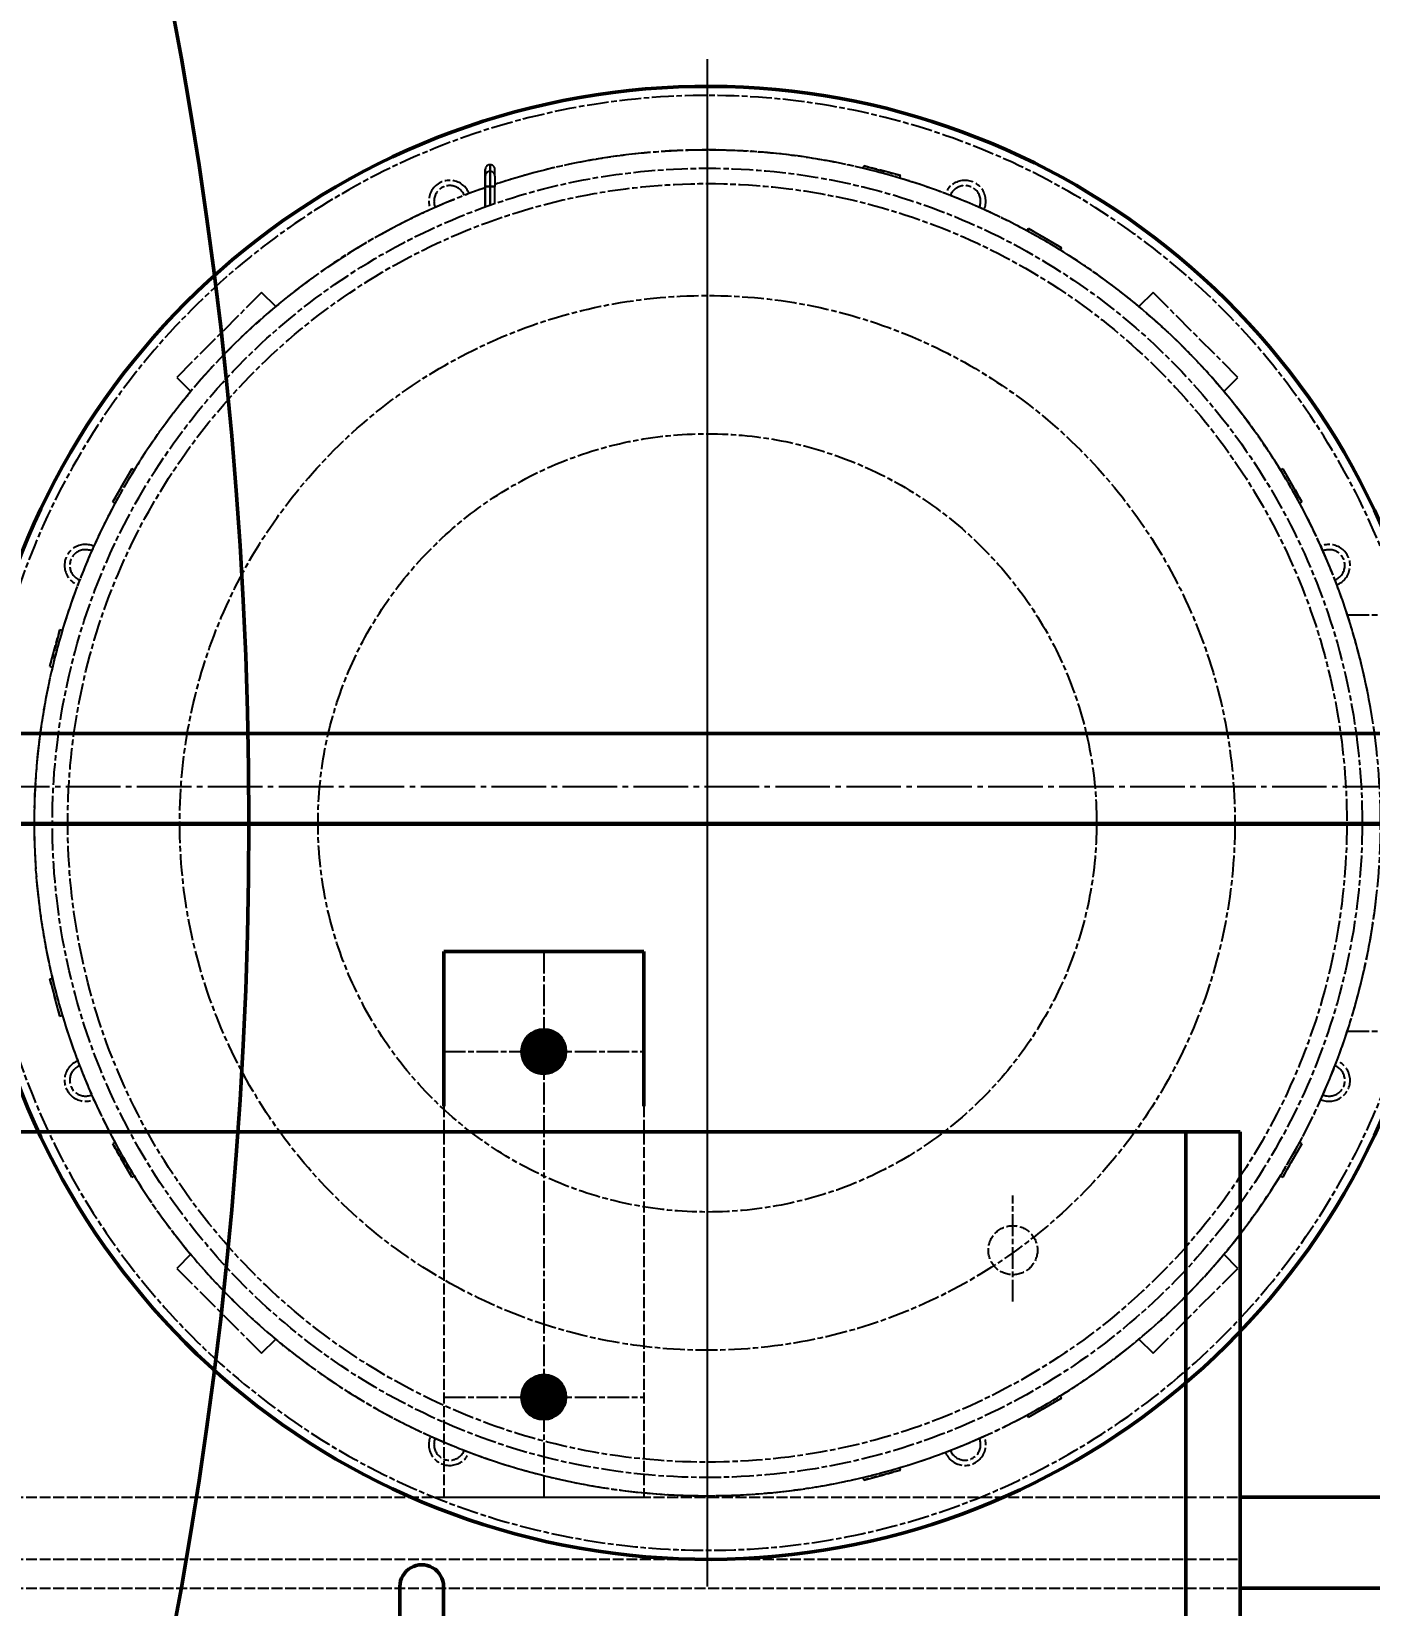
# Model space of a CAD drawing. Header units: millimetres. Extents: x 39335 to 110675, y -13954 to 36506.
# Drawn here: x 54859 to 55594, y 8893 to 9759 of the extents above; entities that cross this region are included whole.
import ezdxf

# ---------------------------------------------------------------- set-up
doc = ezdxf.new("R2010")
doc.units = ezdxf.units.MM
for name, pattern in [('AM_ISO02W050', [7.5, 6, -1.5]), ('AM_ISO08W050', [18, 12, -1.5, 3, -1.5]), ('CHAIN', [0.3543, 0.2362, -0.0295, 0.0591, -0.0295]), ('EB_DASHDOT', [39, 30, -3, 3, -3])]:
    doc.linetypes.add(name, pattern=pattern)
for name, color, linetype, lineweight in [('AM_0', 7, 'Continuous', 50), ('AM_1', 14, 'Continuous', 50), ('AM_2', 5, 'Continuous', 50), ('AM_3', 6, 'AM_ISO02W050', 25), ('AM_5', 3, 'Continuous', 25), ('AM_7', 4, 'AM_ISO08W050', 25), ('CAXA1', 1, 'EB_DASHDOT', 25), ('CAXA4', 3, 'Continuous', 25), ('RED', 1, 'Continuous', 9)]:
    doc.layers.add(name, color=color, linetype=linetype, lineweight=lineweight)
doc.styles.add('\\M+5B1EA\\M+5D7BC', font='', dxfattribs={"width": 0.667})
doc.styles.get("Standard").update_dxf_attribs({"font": 'ISOCP.SHX'})
doc.styles.get('\\M+5B1EA\\M+5D7BC').set_extended_font_data('FangSong_GB2312')
doc.dimstyles.new('\\M+5B1EA\\M+5D7BC', dxfattribs={"dimscale": 35, "dimtxt": 3.5, "dimasz": 4, "dimexe": 2, "dimexo": 0, "dimtad": 1, "dimdec": 1, "dimdsep": 46, "dimtxsty": '\\M+5B1EA\\M+5D7BC', "dimcen": 0, "dimdle": 6, "dimazin": 2, "dimtfac": 1, "dimtdec": 1, "dimtmove": 0, "dimatfit": 3, "dimfxl": 0, "dimtolj": 1, "dimtzin": 0, "dimarcsym": 0})
doc.dimstyles.new('AM_ISO$0', dxfattribs={"dimtxt": 3.5, "dimasz": 2.5, "dimexe": 1, "dimexo": 1, "dimgap": 1.5, "dimtad": 1, "dimdsep": 46, "dimtxsty": 'Standard', "dimcen": 0, "dimclrd": 256, "dimclre": 256, "dimclrt": 2, "dimadec": 0, "dimazin": 2, "dimtp": 0.1, "dimtm": 0.1, "dimtfac": 0.71, "dimtmove": 0, "dimatfit": 0, "dimfxl": 0, "dimlwd": -1, "dimlwe": -1, "dimarcsym": 0})

# ---------------------------------------------------------------- blocks, each defined once
blk = doc.blocks.new('355SMB-Draufsicht')
at = {"layer": 'AM_2'}
for p, q in [((-12, 480), (-12, 405)), ((12, 480), (12, 405))]:
    blk.add_line(p, q, dxfattribs=at)
blk.add_arc((0, 480), 12, 0, 180.00001, dxfattribs=at)
blk = doc.blocks.new('platte')
at = {"layer": 'AM_1'}
for p, q in [((0, 730), (900, 730)), ((870, 0), (870, 730)), ((900, 0), (900, 730))]:
    blk.add_line(p, q, dxfattribs=at)
at = {"layer": 'AM_3'}
blk.add_line((0, 495), (900, 495), dxfattribs=at)
blk.add_circle((775, 665), 13.5, dxfattribs=at)
at = {"layer": 'AM_7'}
blk.add_line((775, 636.74), (775, 695.16), dxfattribs=at)
blk = doc.blocks.new('*X210')
at = {"layer": 'AM_0'}
for p, q in [((-15640.139, -1817.749), (-15623.183, -1834.706)), ((-15640.066, -1817.68), (-15623.112, -1834.634)), ((-15639.993, -1817.612), (-15623.046, -1834.559)), ((-15639.917, -1817.546), (-15622.979, -1834.484)), ((-15639.841, -1817.481), (-15622.914, -1834.408)), ((-15639.765, -1817.416), (-15622.849, -1834.332)), ((-15639.689, -1817.35), (-15622.783, -1834.256)), ((-15639.613, -1817.285), (-15622.718, -1834.18)), ((-15639.537, -1817.22), (-15622.652, -1834.104)), ((-15639.459, -1817.156), (-15622.59, -1834.025)), ((-15639.379, -1817.095), (-15622.528, -1833.945)), ((-15639.299, -1817.034), (-15622.467, -1833.865)), ((-15639.219, -1816.972), (-15622.406, -1833.785)), ((-15639.138, -1816.911), (-15622.345, -1833.705)), ((-15639.058, -1816.85), (-15622.283, -1833.625)), ((-15638.978, -1816.789), (-15622.222, -1833.545)), ((-15638.896, -1816.73), (-15622.164, -1833.461)), ((-15638.811, -1816.673), (-15622.106, -1833.377)), ((-15638.727, -1816.616), (-15622.05, -1833.293)), ((-15638.642, -1816.559), (-15621.992, -1833.209)), ((-15638.558, -1816.502), (-15621.936, -1833.124)), ((-15638.473, -1816.445), (-15621.878, -1833.04)), ((-15638.389, -1816.388), (-15621.82, -1832.956)), ((-15638.301, -1816.334), (-15621.768, -1832.867)), ((-15638.212, -1816.281), (-15621.715, -1832.779)), ((-15638.124, -1816.229), (-15621.662, -1832.69)), ((-15638.035, -1816.176), (-15621.609, -1832.602)), ((-15637.946, -1816.123), (-15621.557, -1832.513)), ((-15637.857, -1816.07), (-15621.504, -1832.425)), ((-15637.769, -1816.018), (-15621.452, -1832.335)), ((-15637.676, -1815.97), (-15621.403, -1832.242)), ((-15637.582, -1815.921), (-15621.354, -1832.149)), ((-15637.489, -1815.873), (-15621.307, -1832.056)), ((-15637.396, -1815.825), (-15621.258, -1831.963)), ((-15637.303, -1815.776), (-15621.209, -1831.87)), ((-15637.21, -1815.728), (-15621.161, -1831.777)), ((-15637.115, -1815.682), (-15621.115, -1831.681)), ((-15637.018, -1815.638), (-15621.071, -1831.583)), ((-15636.919, -1815.594), (-15621.027, -1831.486)), ((-15636.821, -1815.551), (-15620.984, -1831.388)), ((-15636.724, -1815.507), (-15620.94, -1831.291)), ((-15636.626, -1815.463), (-15620.896, -1831.193)), ((-15636.528, -1815.419), (-15620.854, -1831.095)), ((-15636.427, -1815.38), (-15620.814, -1830.993)), ((-15636.324, -1815.341), (-15620.775, -1830.89)), ((-15636.222, -1815.302), (-15620.735, -1830.788)), ((-15636.119, -1815.264), (-15620.696, -1830.686)), ((-15636.017, -1815.224), (-15620.657, -1830.583)), ((-15635.914, -1815.186), (-15620.618, -1830.481)), ((-15635.809, -1815.15), (-15620.584, -1830.374)), ((-15635.7, -1815.116), (-15620.55, -1830.267)), ((-15635.593, -1815.082), (-15620.516, -1830.16)), ((-15635.485, -1815.048), (-15620.481, -1830.052)), ((-15635.378, -1815.014), (-15620.447, -1829.945)), ((-15635.271, -1814.98), (-15620.413, -1829.838)), ((-15635.16, -1814.949), (-15620.383, -1829.727)), ((-15635.048, -1814.921), (-15620.354, -1829.614)), ((-15634.935, -1814.892), (-15620.325, -1829.501)), ((-15634.821, -1814.864), (-15620.297, -1829.388)), ((-15634.709, -1814.835), (-15620.269, -1829.276)), ((-15634.596, -1814.807), (-15620.239, -1829.163)), ((-15634.479, -1814.781), (-15620.215, -1829.046)), ((-15634.361, -1814.758), (-15620.192, -1828.928)), ((-15634.242, -1814.736), (-15620.169, -1828.809)), ((-15634.124, -1814.713), (-15620.146, -1828.691)), ((-15634.006, -1814.69), (-15620.123, -1828.572)), ((-15633.887, -1814.667), (-15620.101, -1828.454)), ((-15633.763, -1814.65), (-15620.083, -1828.329)), ((-15633.639, -1814.633), (-15620.066, -1828.205)), ((-15633.514, -1814.616), (-15620.05, -1828.08)), ((-15633.389, -1814.6), (-15620.033, -1827.955)), ((-15633.264, -1814.583), (-15620.016, -1827.831)), ((-15633.137, -1814.569), (-15620.003, -1827.703)), ((-15633.005, -1814.559), (-15619.992, -1827.572)), ((-15632.874, -1814.549), (-15619.982, -1827.44)), ((-15632.742, -1814.539), (-15619.973, -1827.309)), ((-15632.61, -1814.529), (-15619.962, -1827.177)), ((-15632.479, -1814.52), (-15619.954, -1827.044)), ((-15632.339, -1814.518), (-15619.95, -1826.906)), ((-15632.2, -1814.516), (-15619.947, -1826.768)), ((-15632.061, -1814.513), (-15619.944, -1826.63)), ((-15631.922, -1814.511), (-15619.941, -1826.491)), ((-15631.782, -1814.509), (-15619.946, -1826.345)), ((-15631.635, -1814.515), (-15619.95, -1826.2)), ((-15631.487, -1814.521), (-15619.954, -1826.054)), ((-15631.34, -1814.527), (-15619.959, -1825.908)), ((-15631.192, -1814.533), (-15619.966, -1825.76)), ((-15631.041, -1814.543), (-15619.979, -1825.605)), ((-15630.884, -1814.559), (-15619.993, -1825.45)), ((-15630.727, -1814.574), (-15620.007, -1825.295)), ((-15630.57, -1814.59), (-15620.02, -1825.14)), ((-15630.413, -1814.606), (-15620.043, -1824.976)), ((-15630.245, -1814.632), (-15620.067, -1824.81)), ((-15630.077, -1814.659), (-15620.091, -1824.645)), ((-15629.909, -1814.685), (-15620.115, -1824.479)), ((-15629.741, -1814.711), (-15620.148, -1824.304)), ((-15629.562, -1814.75), (-15620.185, -1824.126)), ((-15629.381, -1814.789), (-15620.222, -1823.949)), ((-15629.2, -1814.829), (-15620.258, -1823.771)), ((-15629.017, -1814.871), (-15620.309, -1823.579)), ((-15628.82, -1814.926), (-15620.359, -1823.386)), ((-15628.624, -1814.98), (-15620.41, -1823.194)), ((-15628.428, -1815.035), (-15620.471, -1822.993)), ((-15628.217, -1815.104), (-15620.539, -1822.782)), ((-15628.002, -1815.178), (-15620.608, -1822.571)), ((-15627.787, -1815.251), (-15620.686, -1822.353)), ((-15627.555, -1815.343), (-15620.777, -1822.119)), ((-15627.315, -1815.44), (-15620.87, -1821.886)), ((-15627.075, -1815.539), (-15620.979, -1821.635)), ((-15626.805, -1815.668), (-15621.101, -1821.372)), ((-15626.534, -1815.797), (-15621.23, -1821.101)), ((-15626.231, -1815.959), (-15621.393, -1820.798)), ((-15625.917, -1816.131), (-15621.565, -1820.483)), ((-15625.55, -1816.358), (-15621.788, -1820.12)), ((-15625.141, -1816.625), (-15622.064, -1819.702)), ((-15624.625, -1816.999), (-15622.444, -1819.18)), ((-15643.938, -1826.254), (-15631.687, -1838.505)), ((-15643.937, -1826.396), (-15631.829, -1838.504)), ((-15643.933, -1826.118), (-15631.552, -1838.499)), ((-15643.925, -1825.983), (-15631.417, -1838.492)), ((-15643.918, -1825.849), (-15631.282, -1838.485)), ((-15643.911, -1825.715), (-15631.147, -1838.478)), ((-15643.904, -1825.58), (-15631.014, -1838.471)), ((-15643.893, -1825.45), (-15630.884, -1838.459)), ((-15643.878, -1825.323), (-15630.757, -1838.445)), ((-15643.864, -1825.196), (-15630.629, -1838.431)), ((-15643.851, -1825.069), (-15630.502, -1838.417)), ((-15643.836, -1824.941), (-15630.374, -1838.403)), ((-15643.82, -1824.815), (-15630.249, -1838.387)), ((-15643.8, -1824.694), (-15630.128, -1838.366)), ((-15643.779, -1824.574), (-15630.007, -1838.346)), ((-15643.759, -1824.453), (-15629.886, -1838.326)), ((-15643.738, -1824.332), (-15629.765, -1838.305)), ((-15643.718, -1824.211), (-15629.644, -1838.285)), ((-15643.694, -1824.093), (-15629.527, -1838.26)), ((-15643.668, -1823.978), (-15629.412, -1838.234)), ((-15643.642, -1823.863), (-15629.297, -1838.208)), ((-15643.614, -1823.748), (-15629.182, -1838.182)), ((-15643.588, -1823.633), (-15629.066, -1838.155)), ((-15643.562, -1823.518), (-15628.951, -1838.129)), ((-15643.531, -1823.407), (-15628.841, -1838.098)), ((-15643.5, -1823.298), (-15628.731, -1838.066)), ((-15643.468, -1823.188), (-15628.621, -1838.034)), ((-15643.436, -1823.079), (-15628.512, -1838.003)), ((-15643.404, -1822.969), (-15628.402, -1837.971)), ((-15643.372, -1822.86), (-15628.293, -1837.939)), ((-15643.337, -1822.753), (-15628.188, -1837.903)), ((-15643.3, -1822.649), (-15628.083, -1837.866)), ((-15643.263, -1822.545), (-15627.979, -1837.829)), ((-15643.226, -1822.44), (-15627.874, -1837.792)), ((-15643.188, -1822.336), (-15627.77, -1837.755)), ((-15643.151, -1822.232), (-15627.665, -1837.719)), ((-15643.112, -1822.129), (-15627.563, -1837.679)), ((-15643.07, -1822.03), (-15627.463, -1837.637)), ((-15643.028, -1821.93), (-15627.363, -1837.595)), ((-15642.986, -1821.831), (-15627.264, -1837.553)), ((-15642.944, -1821.731), (-15627.164, -1837.512)), ((-15642.903, -1821.632), (-15627.064, -1837.47)), ((-15642.861, -1821.532), (-15626.966, -1837.427)), ((-15642.814, -1821.437), (-15626.871, -1837.381)), ((-15642.768, -1821.342), (-15626.776, -1837.334)), ((-15642.722, -1821.248), (-15626.681, -1837.288)), ((-15642.675, -1821.153), (-15626.586, -1837.241)), ((-15642.628, -1821.058), (-15626.491, -1837.195)), ((-15642.581, -1820.963), (-15626.396, -1837.149)), ((-15642.533, -1820.87), (-15626.304, -1837.099)), ((-15642.482, -1820.78), (-15626.213, -1837.048)), ((-15642.431, -1820.689), (-15626.123, -1836.998)), ((-15642.38, -1820.599), (-15626.032, -1836.947)), ((-15642.329, -1820.509), (-15625.942, -1836.896)), ((-15642.277, -1820.418), (-15625.852, -1836.845)), ((-15642.227, -1820.328), (-15625.761, -1836.794)), ((-15642.173, -1820.241), (-15625.675, -1836.739)), ((-15642.117, -1820.155), (-15625.588, -1836.683)), ((-15642.062, -1820.069), (-15625.502, -1836.628)), ((-15642.006, -1819.983), (-15625.416, -1836.573)), ((-15641.951, -1819.897), (-15625.33, -1836.518)), ((-15641.896, -1819.811), (-15625.244, -1836.462)), ((-15641.84, -1819.725), (-15625.158, -1836.406)), ((-15641.78, -1819.643), (-15625.076, -1836.347)), ((-15641.721, -1819.561), (-15624.994, -1836.287)), ((-15641.661, -1819.479), (-15624.912, -1836.228)), ((-15641.602, -1819.397), (-15624.831, -1836.168)), ((-15641.542, -1819.316), (-15624.749, -1836.109)), ((-15641.482, -1819.234), (-15624.667, -1836.049)), ((-15641.422, -1819.152), (-15624.586, -1835.989)), ((-15641.358, -1819.075), (-15624.509, -1835.925)), ((-15641.295, -1818.997), (-15624.431, -1835.861)), ((-15641.23, -1818.92), (-15624.353, -1835.798)), ((-15641.167, -1818.842), (-15624.275, -1835.734)), ((-15641.104, -1818.764), (-15624.197, -1835.67)), ((-15641.04, -1818.687), (-15624.12, -1835.607)), ((-15640.975, -1818.61), (-15624.044, -1835.541)), ((-15640.907, -1818.536), (-15623.97, -1835.473)), ((-15640.839, -1818.463), (-15623.896, -1835.406)), ((-15640.771, -1818.389), (-15623.822, -1835.338)), ((-15640.703, -1818.316), (-15623.749, -1835.27)), ((-15640.636, -1818.242), (-15623.676, -1835.202)), ((-15640.567, -1818.169), (-15623.602, -1835.135)), ((-15640.498, -1818.096), (-15623.53, -1835.065)), ((-15640.427, -1818.027), (-15623.461, -1834.993)), ((-15640.354, -1817.958), (-15623.391, -1834.921)), ((-15640.282, -1817.888), (-15623.321, -1834.849)), ((-15640.211, -1817.819), (-15623.252, -1834.777)), ((-15643.937, -1826.538), (-15631.972, -1838.503)), ((-15643.936, -1826.68), (-15632.114, -1838.502)), ((-15643.935, -1826.822), (-15632.256, -1838.501)), ((-15643.931, -1826.968), (-15632.4, -1838.498)), ((-15643.922, -1827.119), (-15632.552, -1838.488)), ((-15643.912, -1827.269), (-15632.703, -1838.479)), ((-15643.902, -1827.42), (-15632.854, -1838.469)), ((-15643.893, -1827.571), (-15633.005, -1838.459)), ((-15643.876, -1827.73), (-15633.163, -1838.443)), ((-15643.856, -1827.891), (-15633.324, -1838.423)), ((-15643.837, -1828.052), (-15633.485, -1838.403)), ((-15643.817, -1828.213), (-15633.646, -1838.384)), ((-15643.792, -1828.379), (-15633.812, -1838.359)), ((-15643.761, -1828.552), (-15633.984, -1838.328)), ((-15643.73, -1828.724), (-15634.158, -1838.297)), ((-15643.699, -1828.897), (-15634.331, -1838.265)), ((-15643.66, -1829.077), (-15634.51, -1838.228)), ((-15643.615, -1829.263), (-15634.696, -1838.182)), ((-15643.571, -1829.449), (-15634.883, -1838.137)), ((-15643.526, -1829.635), (-15635.069, -1838.092)), ((-15643.466, -1829.837), (-15635.27, -1838.033)), ((-15643.404, -1830.04), (-15635.473, -1837.971)), ((-15643.344, -1830.242), (-15635.677, -1837.909)), ((-15643.269, -1830.458), (-15635.892, -1837.836)), ((-15643.187, -1830.682), (-15636.115, -1837.753)), ((-15643.104, -1830.905), (-15636.339, -1837.671)), ((-15643.003, -1831.148), (-15636.581, -1837.57)), ((-15642.895, -1831.398), (-15636.831, -1837.461)), ((-15642.779, -1831.654), (-15637.087, -1837.348)), ((-15642.636, -1831.94), (-15637.373, -1837.203)), ((-15642.491, -1832.226), (-15637.659, -1837.057)), ((-15642.297, -1832.562), (-15637.995, -1836.863)), ((-15642.083, -1832.917), (-15638.349, -1836.651)), ((-15641.811, -1833.331), (-15638.766, -1836.375)), ((-15641.419, -1833.864), (-15639.299, -1835.984))]:
    blk.add_line(p, q, dxfattribs=at)
blk = doc.blocks.new('*X211')
at = {"layer": 'AM_0'}
for p, q in [((-15640.567, -2008.169), (-15623.602, -2025.135)), ((-15640.498, -2008.096), (-15623.53, -2025.065)), ((-15640.427, -2008.027), (-15623.461, -2024.993)), ((-15640.354, -2007.958), (-15623.391, -2024.921)), ((-15640.282, -2007.888), (-15623.321, -2024.849)), ((-15640.211, -2007.819), (-15623.252, -2024.777)), ((-15640.139, -2007.749), (-15623.183, -2024.706)), ((-15640.066, -2007.68), (-15623.112, -2024.634)), ((-15639.993, -2007.612), (-15623.046, -2024.559)), ((-15639.917, -2007.546), (-15622.979, -2024.484)), ((-15639.841, -2007.481), (-15622.914, -2024.408)), ((-15639.765, -2007.416), (-15622.849, -2024.332)), ((-15639.689, -2007.35), (-15622.783, -2024.256)), ((-15639.613, -2007.285), (-15622.718, -2024.18)), ((-15639.537, -2007.22), (-15622.652, -2024.104)), ((-15639.459, -2007.156), (-15622.59, -2024.025)), ((-15639.379, -2007.095), (-15622.528, -2023.945)), ((-15639.299, -2007.034), (-15622.467, -2023.865)), ((-15639.219, -2006.972), (-15622.406, -2023.785)), ((-15639.138, -2006.911), (-15622.345, -2023.705)), ((-15639.058, -2006.85), (-15622.283, -2023.625)), ((-15638.978, -2006.789), (-15622.222, -2023.545)), ((-15638.896, -2006.73), (-15622.164, -2023.461)), ((-15638.811, -2006.673), (-15622.106, -2023.377)), ((-15638.727, -2006.616), (-15622.05, -2023.293)), ((-15638.642, -2006.559), (-15621.992, -2023.209)), ((-15638.558, -2006.502), (-15621.936, -2023.124)), ((-15638.473, -2006.445), (-15621.878, -2023.04)), ((-15638.389, -2006.388), (-15621.82, -2022.956)), ((-15638.301, -2006.334), (-15621.768, -2022.867)), ((-15638.212, -2006.281), (-15621.715, -2022.779)), ((-15638.124, -2006.229), (-15621.662, -2022.69)), ((-15638.035, -2006.176), (-15621.609, -2022.602)), ((-15637.946, -2006.123), (-15621.557, -2022.513)), ((-15637.857, -2006.07), (-15621.504, -2022.425)), ((-15637.769, -2006.018), (-15621.452, -2022.335)), ((-15637.676, -2005.97), (-15621.403, -2022.242)), ((-15637.582, -2005.921), (-15621.354, -2022.149)), ((-15637.489, -2005.873), (-15621.307, -2022.056)), ((-15637.396, -2005.825), (-15621.258, -2021.963)), ((-15637.303, -2005.776), (-15621.209, -2021.87)), ((-15637.21, -2005.728), (-15621.161, -2021.777)), ((-15637.115, -2005.682), (-15621.115, -2021.681)), ((-15637.018, -2005.638), (-15621.071, -2021.583)), ((-15636.919, -2005.594), (-15621.027, -2021.486)), ((-15636.821, -2005.551), (-15620.984, -2021.388)), ((-15636.724, -2005.507), (-15620.94, -2021.291)), ((-15636.626, -2005.463), (-15620.896, -2021.193)), ((-15636.528, -2005.419), (-15620.854, -2021.095)), ((-15636.427, -2005.38), (-15620.814, -2020.993)), ((-15636.324, -2005.341), (-15620.775, -2020.89)), ((-15636.222, -2005.302), (-15620.735, -2020.788)), ((-15636.119, -2005.264), (-15620.696, -2020.686)), ((-15636.017, -2005.224), (-15620.657, -2020.583)), ((-15635.914, -2005.186), (-15620.618, -2020.481)), ((-15635.809, -2005.15), (-15620.584, -2020.374)), ((-15635.7, -2005.116), (-15620.55, -2020.267)), ((-15635.593, -2005.082), (-15620.516, -2020.16)), ((-15635.485, -2005.048), (-15620.481, -2020.052)), ((-15635.378, -2005.014), (-15620.447, -2019.945)), ((-15635.271, -2004.98), (-15620.413, -2019.838)), ((-15635.16, -2004.949), (-15620.383, -2019.727)), ((-15635.048, -2004.921), (-15620.354, -2019.614)), ((-15634.935, -2004.892), (-15620.325, -2019.501)), ((-15634.821, -2004.864), (-15620.297, -2019.388)), ((-15634.709, -2004.835), (-15620.269, -2019.276)), ((-15634.596, -2004.807), (-15620.239, -2019.163)), ((-15634.479, -2004.781), (-15620.215, -2019.046)), ((-15634.361, -2004.758), (-15620.192, -2018.928)), ((-15634.242, -2004.736), (-15620.169, -2018.809)), ((-15634.124, -2004.713), (-15620.146, -2018.691)), ((-15634.006, -2004.69), (-15620.123, -2018.572)), ((-15633.887, -2004.667), (-15620.101, -2018.454)), ((-15633.763, -2004.65), (-15620.083, -2018.329)), ((-15633.639, -2004.633), (-15620.066, -2018.205)), ((-15633.514, -2004.616), (-15620.05, -2018.08)), ((-15633.389, -2004.6), (-15620.033, -2017.955)), ((-15633.264, -2004.583), (-15620.016, -2017.831)), ((-15633.137, -2004.569), (-15620.003, -2017.703)), ((-15633.005, -2004.559), (-15619.992, -2017.572)), ((-15632.874, -2004.549), (-15619.982, -2017.44)), ((-15632.742, -2004.539), (-15619.973, -2017.309)), ((-15632.61, -2004.529), (-15619.962, -2017.177)), ((-15632.479, -2004.52), (-15619.954, -2017.044)), ((-15632.339, -2004.518), (-15619.95, -2016.906)), ((-15632.2, -2004.516), (-15619.947, -2016.768)), ((-15632.061, -2004.513), (-15619.944, -2016.63)), ((-15631.922, -2004.511), (-15619.941, -2016.491)), ((-15631.782, -2004.509), (-15619.946, -2016.345)), ((-15631.635, -2004.515), (-15619.95, -2016.2)), ((-15631.487, -2004.521), (-15619.954, -2016.054)), ((-15631.34, -2004.527), (-15619.959, -2015.908)), ((-15631.192, -2004.533), (-15619.966, -2015.76)), ((-15631.041, -2004.543), (-15619.979, -2015.605)), ((-15630.884, -2004.559), (-15619.993, -2015.45)), ((-15630.727, -2004.574), (-15620.007, -2015.295)), ((-15630.57, -2004.59), (-15620.02, -2015.14)), ((-15630.413, -2004.606), (-15620.043, -2014.976)), ((-15630.245, -2004.632), (-15620.067, -2014.81)), ((-15630.077, -2004.659), (-15620.091, -2014.645)), ((-15629.909, -2004.685), (-15620.115, -2014.479)), ((-15629.741, -2004.711), (-15620.148, -2014.304)), ((-15629.562, -2004.75), (-15620.185, -2014.126)), ((-15629.381, -2004.789), (-15620.222, -2013.949)), ((-15629.2, -2004.829), (-15620.258, -2013.771)), ((-15629.017, -2004.871), (-15620.309, -2013.579)), ((-15628.82, -2004.926), (-15620.359, -2013.386)), ((-15628.624, -2004.98), (-15620.41, -2013.194)), ((-15628.428, -2005.035), (-15620.471, -2012.993)), ((-15628.217, -2005.104), (-15620.539, -2012.782)), ((-15628.002, -2005.178), (-15620.608, -2012.571)), ((-15627.787, -2005.251), (-15620.686, -2012.353)), ((-15627.555, -2005.343), (-15620.777, -2012.119)), ((-15627.315, -2005.44), (-15620.87, -2011.886)), ((-15627.075, -2005.539), (-15620.979, -2011.635)), ((-15626.805, -2005.668), (-15621.101, -2011.372)), ((-15626.534, -2005.797), (-15621.23, -2011.101)), ((-15626.231, -2005.959), (-15621.393, -2010.798)), ((-15625.917, -2006.131), (-15621.565, -2010.483)), ((-15625.55, -2006.358), (-15621.788, -2010.12)), ((-15625.141, -2006.625), (-15622.064, -2009.702)), ((-15624.625, -2006.999), (-15622.444, -2009.18)), ((-15643.938, -2016.254), (-15631.687, -2028.505)), ((-15643.937, -2016.396), (-15631.829, -2028.504)), ((-15643.937, -2016.538), (-15631.972, -2028.503)), ((-15643.936, -2016.68), (-15632.114, -2028.502)), ((-15643.935, -2016.822), (-15632.256, -2028.501)), ((-15643.933, -2016.118), (-15631.552, -2028.499)), ((-15643.925, -2015.983), (-15631.417, -2028.492)), ((-15643.918, -2015.849), (-15631.282, -2028.485)), ((-15643.911, -2015.715), (-15631.147, -2028.478)), ((-15643.904, -2015.58), (-15631.014, -2028.471)), ((-15643.893, -2015.45), (-15630.884, -2028.459)), ((-15643.878, -2015.323), (-15630.757, -2028.445)), ((-15643.864, -2015.196), (-15630.629, -2028.431)), ((-15643.851, -2015.069), (-15630.502, -2028.417)), ((-15643.836, -2014.941), (-15630.374, -2028.403)), ((-15643.82, -2014.815), (-15630.249, -2028.387)), ((-15643.8, -2014.694), (-15630.128, -2028.366)), ((-15643.779, -2014.574), (-15630.007, -2028.346)), ((-15643.759, -2014.453), (-15629.886, -2028.326)), ((-15643.738, -2014.332), (-15629.765, -2028.305)), ((-15643.718, -2014.211), (-15629.644, -2028.285)), ((-15643.694, -2014.093), (-15629.527, -2028.26)), ((-15643.668, -2013.978), (-15629.412, -2028.234)), ((-15643.642, -2013.863), (-15629.297, -2028.208)), ((-15643.614, -2013.748), (-15629.182, -2028.182)), ((-15643.588, -2013.633), (-15629.066, -2028.155)), ((-15643.562, -2013.518), (-15628.951, -2028.129)), ((-15643.531, -2013.407), (-15628.841, -2028.098)), ((-15643.5, -2013.298), (-15628.731, -2028.066)), ((-15643.468, -2013.188), (-15628.621, -2028.034)), ((-15643.436, -2013.079), (-15628.512, -2028.003)), ((-15643.404, -2012.969), (-15628.402, -2027.971)), ((-15643.372, -2012.86), (-15628.293, -2027.939)), ((-15643.337, -2012.753), (-15628.188, -2027.903)), ((-15643.3, -2012.649), (-15628.083, -2027.866)), ((-15643.263, -2012.545), (-15627.979, -2027.829)), ((-15643.226, -2012.44), (-15627.874, -2027.792)), ((-15643.188, -2012.336), (-15627.77, -2027.755)), ((-15643.151, -2012.232), (-15627.665, -2027.719)), ((-15643.112, -2012.129), (-15627.563, -2027.679)), ((-15643.07, -2012.03), (-15627.463, -2027.637)), ((-15643.028, -2011.93), (-15627.363, -2027.595)), ((-15642.986, -2011.831), (-15627.264, -2027.553)), ((-15642.944, -2011.731), (-15627.164, -2027.512)), ((-15642.903, -2011.632), (-15627.064, -2027.47)), ((-15642.861, -2011.532), (-15626.966, -2027.427)), ((-15642.814, -2011.437), (-15626.871, -2027.381)), ((-15642.768, -2011.342), (-15626.776, -2027.334)), ((-15642.722, -2011.248), (-15626.681, -2027.288)), ((-15642.675, -2011.153), (-15626.586, -2027.241)), ((-15642.628, -2011.058), (-15626.491, -2027.195)), ((-15642.581, -2010.963), (-15626.396, -2027.149)), ((-15642.533, -2010.87), (-15626.304, -2027.099)), ((-15642.482, -2010.78), (-15626.213, -2027.048)), ((-15642.431, -2010.689), (-15626.123, -2026.998)), ((-15642.38, -2010.599), (-15626.032, -2026.947)), ((-15642.329, -2010.509), (-15625.942, -2026.896)), ((-15642.277, -2010.418), (-15625.852, -2026.845)), ((-15642.227, -2010.328), (-15625.761, -2026.794)), ((-15642.173, -2010.241), (-15625.675, -2026.739)), ((-15642.117, -2010.155), (-15625.588, -2026.683)), ((-15642.062, -2010.069), (-15625.502, -2026.628)), ((-15642.006, -2009.983), (-15625.416, -2026.573)), ((-15641.951, -2009.897), (-15625.33, -2026.518)), ((-15641.896, -2009.811), (-15625.244, -2026.462)), ((-15641.84, -2009.725), (-15625.158, -2026.406)), ((-15641.78, -2009.643), (-15625.076, -2026.347)), ((-15641.721, -2009.561), (-15624.994, -2026.287)), ((-15641.661, -2009.479), (-15624.912, -2026.228)), ((-15641.602, -2009.397), (-15624.831, -2026.168)), ((-15641.542, -2009.316), (-15624.749, -2026.109)), ((-15641.482, -2009.234), (-15624.667, -2026.049)), ((-15641.422, -2009.152), (-15624.586, -2025.989)), ((-15641.358, -2009.075), (-15624.509, -2025.925)), ((-15641.295, -2008.997), (-15624.431, -2025.861)), ((-15641.23, -2008.92), (-15624.353, -2025.798)), ((-15641.167, -2008.842), (-15624.275, -2025.734)), ((-15641.104, -2008.764), (-15624.197, -2025.67)), ((-15641.04, -2008.687), (-15624.12, -2025.607)), ((-15640.975, -2008.61), (-15624.044, -2025.541)), ((-15640.907, -2008.536), (-15623.97, -2025.473)), ((-15640.839, -2008.463), (-15623.896, -2025.406)), ((-15640.771, -2008.389), (-15623.822, -2025.338)), ((-15640.703, -2008.316), (-15623.749, -2025.27)), ((-15640.636, -2008.242), (-15623.676, -2025.202)), ((-15643.931, -2016.968), (-15632.4, -2028.498)), ((-15643.922, -2017.119), (-15632.552, -2028.488)), ((-15643.912, -2017.269), (-15632.703, -2028.479)), ((-15643.902, -2017.42), (-15632.854, -2028.469)), ((-15643.893, -2017.571), (-15633.005, -2028.459)), ((-15643.876, -2017.73), (-15633.163, -2028.443)), ((-15643.856, -2017.891), (-15633.324, -2028.423)), ((-15643.837, -2018.052), (-15633.485, -2028.403)), ((-15643.817, -2018.213), (-15633.646, -2028.384)), ((-15643.792, -2018.379), (-15633.812, -2028.359)), ((-15643.761, -2018.552), (-15633.984, -2028.328)), ((-15643.73, -2018.724), (-15634.158, -2028.297)), ((-15643.699, -2018.897), (-15634.331, -2028.265)), ((-15643.66, -2019.077), (-15634.51, -2028.228)), ((-15643.615, -2019.263), (-15634.696, -2028.182)), ((-15643.571, -2019.449), (-15634.883, -2028.137)), ((-15643.526, -2019.635), (-15635.069, -2028.092)), ((-15643.466, -2019.837), (-15635.27, -2028.033)), ((-15643.404, -2020.04), (-15635.473, -2027.971)), ((-15643.344, -2020.242), (-15635.677, -2027.909)), ((-15643.269, -2020.458), (-15635.892, -2027.836)), ((-15643.187, -2020.682), (-15636.115, -2027.753)), ((-15643.104, -2020.905), (-15636.339, -2027.671)), ((-15643.003, -2021.148), (-15636.581, -2027.57)), ((-15642.895, -2021.398), (-15636.831, -2027.461)), ((-15642.779, -2021.654), (-15637.087, -2027.348)), ((-15642.636, -2021.94), (-15637.373, -2027.203)), ((-15642.491, -2022.226), (-15637.659, -2027.057)), ((-15642.297, -2022.562), (-15637.995, -2026.863)), ((-15642.083, -2022.917), (-15638.349, -2026.651)), ((-15641.811, -2023.331), (-15638.766, -2026.375)), ((-15641.419, -2023.864), (-15639.299, -2025.984))]:
    blk.add_line(p, q, dxfattribs=at)
blk = doc.blocks.new('fundament-M1')
at = {"layer": 'AM_0'}
for p, q in [((1682.092, 915), (3112.091, 915)), ((1682.092, 865), (3112.091, 865)), ((2830, 495), (3112.091, 495)), ((2830, 445), (3112.091, 445))]:
    blk.add_line(p, q, dxfattribs=at)
at = {"layer": 'AM_3'}
for p, q in [((1930, 495), (2830, 495)), ((1930, 445), (2830, 445))]:
    blk.add_line(p, q, dxfattribs=at)
blk = doc.blocks.new('*D214')
at = {"layer": 'AM_5', "linetype": 'Continuous', "transparency": 16777216}
for p, q in [((3799371.23, -147440.77), (3799371.23, -149673.06)), ((3796744.23, -149195.77), (3796744.23, -149673.06))]:
    blk.add_line(p, q, dxfattribs=at)
at = {"layer": 'AM_5', "color": 3, "linetype": 'Continuous', "transparency": 16777216}
blk.add_line((3799321.23, -149653.06), (3796794.23, -149653.06), dxfattribs=at)
for points in [[(3796794.23, -149644.72), (3796794.23, -149661.39), (3796744.23, -149653.06)], [(3799321.23, -149644.72), (3799321.23, -149661.39), (3799371.23, -149653.06)]]:
    blk.add_solid(points, dxfattribs=at)
at = {"layer": 'DEFPOINTS', "color": 0, "linetype": 'Continuous', "transparency": 16777216}
for p in [(3799371.23, -147420.77), (3796744.23, -149175.77), (3796744.23, -149653.06)]:
    blk.add_point(p, dxfattribs=at)
at = {"layer": 'AM_5', "color": 2, "linetype": 'Continuous', "lineweight": 25, "transparency": 16777216, "insert": (3798057.73, -149588.06), "char_height": 70, "attachment_point": 5}
blk.add_mtext('2627', dxfattribs=at)
blk = doc.blocks.new('*D278')
at = {"layer": 'CAXA4', "color": 0, "lineweight": -2, "transparency": 16777216}
for p, q in [((55636.01, 10526.54), (55636.01, 9970.15)), ((54686.01, 9515.31), (54686.01, 10110.15)), ((54826.01, 10040.15), (55496.01, 10040.15))]:
    blk.add_line(p, q, dxfattribs=at)
at = {"layer": 'CAXA4', "color": 0, "transparency": 16777216}
for points in [[(54826.01, 10063.49), (54826.01, 10016.82), (54686.01, 10040.15)], [(55496.01, 10063.49), (55496.01, 10016.82), (55636.01, 10040.15)]]:
    blk.add_solid(points, dxfattribs=at)
at = {"layer": 'DEFPOINTS', "color": 0, "transparency": 16777216}
for p in [(55636.01, 10526.54), (55636.01, 10040.15), (54686.01, 9515.31)]:
    blk.add_point(p, dxfattribs=at)
at = {"layer": 'CAXA4', "color": 0, "transparency": 16777216, "insert": (55161.01, 10123.28), "char_height": 122.5, "attachment_point": 5, "style": '\\M+5B1EA\\M+5D7BC'}
blk.add_mtext('\\A1;\\fFangSong_GB2312;950', dxfattribs=at)
blk = doc.blocks.new('*D279')
at = {"layer": 'CAXA4', "color": 0, "lineweight": -2, "transparency": 16777216}
for p, q in [((54686.01, 9515.31), (54686.01, 10463.94)), ((57516.01, 9708.03), (57516.01, 10463.94)), ((54826.01, 10393.94), (57376.01, 10393.94))]:
    blk.add_line(p, q, dxfattribs=at)
at = {"layer": 'CAXA4', "color": 0, "transparency": 16777216}
for points in [[(54826.01, 10417.27), (54826.01, 10370.6), (54686.01, 10393.94)], [(57376.01, 10417.27), (57376.01, 10370.6), (57516.01, 10393.94)]]:
    blk.add_solid(points, dxfattribs=at)
at = {"layer": 'DEFPOINTS', "color": 0, "transparency": 16777216}
for p in [(57516.01, 10393.94), (57516.01, 9708.03), (54686.01, 9515.31)]:
    blk.add_point(p, dxfattribs=at)
at = {"layer": 'CAXA4', "color": 0, "transparency": 16777216, "insert": (56101.01, 10477.06), "char_height": 122.5, "attachment_point": 5, "style": '\\M+5B1EA\\M+5D7BC'}
blk.add_mtext('\\A1;\\fFangSong_GB2312;2830', dxfattribs=at)
blk = doc.blocks.new('*D294')
at = {"layer": 'DEFPOINTS', "color": 0, "transparency": 16777216}
for p in [(53698.1, 9323.89), (53698.1, 8423.9), (58508.46, 8423.9)]:
    blk.add_point(p, dxfattribs=at)
at = {"layer": 'RED', "color": 0, "linetype": 'ByBlock', "lineweight": -2, "transparency": 16777216}
for p, q in [((58508.46, 9323.89), (58508.46, 11321.16)), ((53698.1, 9323.89), (58578.46, 9323.89)), ((58508.46, 8563.9), (58508.46, 9183.89)), ((53698.1, 8423.9), (58578.46, 8423.9))]:
    blk.add_line(p, q, dxfattribs=at)
at = {"layer": 'RED', "color": 0, "transparency": 16777216}
for points in [[(58485.12, 9183.89), (58531.79, 9183.89), (58508.46, 9323.89)], [(58485.12, 8563.9), (58531.79, 8563.9), (58508.46, 8423.9)]]:
    blk.add_solid(points, dxfattribs=at)
at = {"layer": 'RED', "color": 0, "transparency": 16777216, "insert": (58276.58, 10939.11), "char_height": 420, "attachment_point": 5, "rotation": 90, "style": '\\M+5B1EA\\M+5D7BC'}
blk.add_mtext('\\A1;900', dxfattribs=at)
blk = doc.blocks.new('qwrgfqwefqwe')
at = {"layer": 'AM_0'}
for p, q in [((3799226.32, -147071.56), (3799336.32, -147071.56)), ((3799226.32, -147071.56), (3799226.32, -147156.56)), ((3799336.32, -147071.56), (3799336.32, -147156.56))]:
    blk.add_line(p, q, dxfattribs=at)
for centre in [(3799281.32, -147126.56), (3799281.32, -147316.56)]:
    blk.add_circle(centre, 12, dxfattribs=at)
for centre, radius, start, end in [((3796744.23, -147000.77), 2375, 270, 90), ((3799371.23, -147000.77), 405, 19.95195, 340.04804)]:
    blk.add_arc(centre, radius, start, end, dxfattribs=at)
at = {"layer": 'AM_3'}
for p, q in [((3799226.32, -147156.56), (3799226.32, -147371.56)), ((3799336.32, -147156.56), (3799336.32, -147371.56)), ((3799226.32, -147371.56), (3799336.32, -147371.56))]:
    blk.add_line(p, q, dxfattribs=at)
at = {"layer": 'AM_7', "linetype": 'Continuous'}
for p, q in [((3799371.23, -146580.77), (3799371.23, -147420.77)), ((3800276.66, -147000.77), (3793676.19, -147000.77)), ((3799791.23, -147000.77), (3798951.23, -147000.77))]:
    blk.add_line(p, q, dxfattribs=at)
at = {"layer": 'AM_7'}
for p, q in [((3799249.16, -146641.47), (3799249.16, -146645.14)), ((3799249.16, -146645.14), (3799249.16, -146641.47)), ((3799251.81, -146638.83), (3799251.81, -146642.5)), ((3799251.81, -146642.5), (3799251.81, -146638.83)), ((3799254.46, -146645.14), (3799254.46, -146641.47)), ((3799457.19, -146639.38), (3799456.81, -146640.8)), ((3799477.48, -146644.82), (3799457.19, -146639.38)), ((3799457.19, -146639.38), (3799477.48, -146644.82)), ((3799249.16, -146650.77), (3799249.16, -146645.14)), ((3799249.16, -146645.14), (3799249.16, -146650.77)), ((3799251.81, -146650.77), (3799251.81, -146642.5)), ((3799251.81, -146642.5), (3799251.81, -146650.77)), ((3799254.46, -146645.14), (3799254.46, -146650.77)), ((3799477.1, -146646.24), (3799477.48, -146644.82)), ((3799251.81, -146650.77), (3799249.16, -146650.77)), ((3799249.16, -146650.77), (3799251.81, -146650.77)), ((3799249.16, -146650.77), (3799249.16, -146662.1)), ((3799249.16, -146662.1), (3799249.16, -146650.77)), ((3799254.46, -146650.77), (3799251.81, -146650.77)), ((3799251.81, -146650.77), (3799254.46, -146650.77)), ((3799251.81, -146650.77), (3799251.81, -146661.15)), ((3799251.81, -146661.15), (3799251.81, -146650.77)), ((3799254.46, -146660.23), (3799254.46, -146650.77)), ((3799547.8, -146673.95), (3799547.06, -146675.22)), ((3799547.06, -146675.22), (3799547.8, -146673.95)), ((3799565.98, -146684.45), (3799547.8, -146673.95)), ((3799547.8, -146673.95), (3799565.98, -146684.45)), ((3799565.98, -146684.45), (3799565.25, -146685.72)), ((3799565.25, -146685.72), (3799565.98, -146684.45)), ((3799126.22, -146709.09), (3799079.55, -146755.76)), ((3799133.98, -146716.85), (3799126.22, -146709.09)), ((3799616.24, -146709.09), (3799608.48, -146716.85)), ((3799662.91, -146755.76), (3799616.24, -146709.09)), ((3799079.55, -146755.76), (3799087.31, -146763.52)), ((3799655.15, -146763.52), (3799662.91, -146755.76)), ((3799054.91, -146806.02), (3799044.41, -146824.2)), ((3799044.41, -146824.2), (3799054.91, -146806.02)), ((3799056.18, -146806.75), (3799054.91, -146806.02)), ((3799687.55, -146806.02), (3799686.28, -146806.75)), ((3799698.05, -146824.2), (3799687.55, -146806.02)), ((3799687.55, -146806.02), (3799698.05, -146824.2)), ((3799044.41, -146824.2), (3799045.68, -146824.94)), ((3799696.78, -146824.94), (3799698.05, -146824.2)), ((3799723.07, -146886.27), (3799751.92, -146886.27)), ((3799015.28, -146894.52), (3799009.84, -146914.81)), ((3799009.84, -146914.81), (3799015.28, -146894.52)), ((3799016.7, -146894.9), (3799015.28, -146894.52)), ((3799725.76, -146894.9), (3799725.76, -146894.9)), ((3799009.84, -146914.81), (3799011.26, -146915.19)), ((3799281.32, -147071.56), (3799281.32, -147371.56)), ((3799009.84, -147086.73), (3799011.26, -147086.35)), ((3799011.26, -147086.35), (3799009.84, -147086.73)), ((3799009.84, -147086.73), (3799015.28, -147107.02)), ((3799015.28, -147107.02), (3799009.84, -147086.73)), ((3799015.28, -147107.02), (3799016.7, -147106.64)), ((3799723.07, -147115.27), (3799751.92, -147115.27)), ((3799226.32, -147126.56), (3799336.32, -147126.56)), ((3799045.68, -147176.6), (3799044.41, -147177.34)), ((3799044.41, -147177.34), (3799054.91, -147195.53)), ((3799054.91, -147195.53), (3799044.41, -147177.34)), ((3799687.55, -147195.53), (3799698.05, -147177.34)), ((3799698.05, -147177.34), (3799687.55, -147195.53)), ((3799698.05, -147177.34), (3799696.78, -147176.6)), ((3799054.91, -147195.53), (3799056.18, -147194.79)), ((3799686.28, -147194.79), (3799687.55, -147195.53)), ((3799087.31, -147238.02), (3799079.55, -147245.78)), ((3799662.91, -147245.78), (3799655.15, -147238.02)), ((3799079.55, -147245.78), (3799126.22, -147292.45)), ((3799616.24, -147292.45), (3799662.91, -147245.78)), ((3799126.22, -147292.45), (3799133.98, -147284.69)), ((3799608.48, -147284.69), (3799616.24, -147292.45)), ((3799226.32, -147316.56), (3799336.32, -147316.56)), ((3799565.98, -147317.1), (3799565.25, -147315.82)), ((3799547.8, -147327.6), (3799565.98, -147317.1)), ((3799565.98, -147317.1), (3799547.8, -147327.6)), ((3799547.06, -147326.32), (3799547.8, -147327.6)), ((3799547.8, -147327.6), (3799547.06, -147326.32)), ((3799457.19, -147362.16), (3799477.48, -147356.72)), ((3799477.48, -147356.72), (3799457.19, -147362.16)), ((3799477.48, -147356.72), (3799477.1, -147355.3)), ((3799456.81, -147360.74), (3799457.19, -147362.16))]:
    blk.add_line(p, q, dxfattribs=at)
at = {"layer": 'AM_7', "linetype": 'CHAIN', "ltscale": 14.112334}
blk.add_line((3799213.49, -147000.77), (3793391.55, -147000.77), dxfattribs=at)
at = {"layer": 'AM_7'}
for radius in [360, 360, 351.55, 351.55, 290, 290, 214, 214]:
    blk.add_circle((3799371.23, -147000.77), radius, dxfattribs=at)
for centre, radius, start, end in [((3799371.23, -147000.77), 400, 17.87492, 342.12507), ((3799371.23, -147000.77), 370, 109.26352, 108.39638), ((3799371.23, -147000.77), 370, 96.16732, 100.31466), ((3799371.23, -147000.77), 370, 92.05224, 96.16732), ((3799371.23, -147000.77), 370, 90, 92.05224), ((3799371.23, -147000.77), 370, 87.94775, 90), ((3799371.23, -147000.77), 370, 83.83267, 87.94775), ((3799371.23, -147000.77), 370, 79.68533, 83.83267), ((3799371.23, -147000.77), 370, 100.31466, 104.51749), ((3799371.23, -147000.77), 370, 75.4825, 79.68533), ((3799229.64, -146658.94), 11.5, 21.60956, 203.39043), ((3799229.64, -146658.94), 8.65, 21.83027, 203.16973), ((3799371.23, -147000.77), 370, 104.51749, 108.39638), ((3799371.23, -147000.77), 370, 71.19808, 75.4825), ((3799512.82, -146658.94), 11.5, 336.60952, 158.39047), ((3799512.82, -146658.94), 8.65, 336.8303, 158.1697), ((3799371.23, -147000.77), 370, 109.26352, 113.19856), ((3799371.23, -147000.77), 370, 66.80143, 71.19808), ((3799371.23, -147000.77), 370, 113.19856, 117.74521), ((3799371.23, -147000.77), 370, 62.25478, 66.80143), ((3799371.23, -147000.77), 370, 117.74521, 122.49066), ((3799371.23, -147000.77), 370, 57.50933, 62.25478), ((3799371.23, -147000.77), 370, 122.49066, 127.50161), ((3799371.23, -147000.77), 370, 52.49838, 57.50933), ((3799371.23, -147000.77), 370, 127.50161, 135), ((3799371.23, -147000.77), 370, 45, 52.49838), ((3799371.23, -147000.77), 370, 135, 142.49838), ((3799371.23, -147000.77), 370, 37.50161, 45), ((3799371.23, -147000.77), 370, 142.49838, 147.50933), ((3799371.23, -147000.77), 370, 32.49066, 37.50161), ((3799371.23, -147000.77), 370, 147.50933, 152.25478), ((3799371.23, -147000.77), 370, 27.74521, 32.49066), ((3799371.23, -147000.77), 370, 152.25478, 156.80143), ((3799371.23, -147000.77), 370, 23.19856, 27.74521), ((3799029.4, -146859.18), 11.5, 66.60952, 248.39047), ((3799713.07, -146859.18), 11.5, 291.60956, 113.39043), ((3799029.4, -146859.18), 8.65, 66.83035, 248.16964), ((3799371.23, -147000.77), 370, 156.80143, 161.19808), ((3799713.07, -146859.18), 8.65, 291.83043, 113.16958), ((3799371.23, -147000.77), 370, 18.80191, 23.19856), ((3799371.23, -147000.77), 370, 161.19808, 165.4825), ((3799371.23, -147000.77), 370, 14.51749, 18.80191), ((3799371.23, -147000.77), 370, 165.4825, 169.68533), ((3799371.23, -147000.77), 370, 10.31466, 14.51749), ((3799371.23, -147000.77), 370, 169.68533, 173.83267), ((3799371.23, -147000.77), 370, 173.83267, 177.94775), ((3799371.23, -147000.77), 370, 177.94775, 182.05224), ((3799371.23, -147000.77), 370, 182.05224, 186.16732), ((3799371.23, -147000.77), 370, 186.16732, 190.31466), ((3799371.23, -147000.77), 370, 349.68533, 353.83267), ((3799371.23, -147000.77), 370, 190.31466, 194.51749), ((3799371.23, -147000.77), 370, 345.4825, 349.68533), ((3799371.23, -147000.77), 370, 194.51749, 198.80191), ((3799371.23, -147000.77), 370, 341.19808, 345.4825), ((3799371.23, -147000.77), 370, 198.80191, 203.19856), ((3799371.23, -147000.77), 370, 336.80143, 341.19808), ((3799029.4, -147142.36), 11.5, 111.60956, 293.39043), ((3799029.4, -147142.36), 8.65, 111.83051, 293.16948), ((3799713.07, -147142.36), 11.5, 246.60952, 68.39047), ((3799713.07, -147142.36), 8.65, 246.83059, 68.16942), ((3799371.23, -147000.77), 370, 203.19856, 207.74521), ((3799371.23, -147000.77), 370, 332.25478, 336.80143), ((3799371.23, -147000.77), 370, 207.74521, 212.49066), ((3799371.23, -147000.77), 370, 327.50933, 332.25478), ((3799371.23, -147000.77), 370, 212.49066, 217.50161), ((3799371.23, -147000.77), 370, 322.49838, 327.50933), ((3799371.23, -147000.77), 370, 217.50161, 225), ((3799371.23, -147000.77), 370, 315, 322.49838), ((3799371.23, -147000.77), 370, 225, 232.49838), ((3799371.23, -147000.77), 370, 307.50161, 315), ((3799371.23, -147000.77), 370, 232.49838, 237.50933), ((3799371.23, -147000.77), 370, 302.49066, 307.50161), ((3799371.23, -147000.77), 370, 237.50933, 242.25478), ((3799371.23, -147000.77), 370, 297.74521, 302.49066), ((3799371.23, -147000.77), 370, 242.25478, 246.80143), ((3799371.23, -147000.77), 370, 293.19856, 297.74521), ((3799229.64, -147342.61), 11.5, 156.60952, 338.39047), ((3799229.64, -147342.61), 8.65, 156.83064, 338.16935), ((3799371.23, -147000.77), 370, 246.80143, 251.19808), ((3799371.23, -147000.77), 370, 288.80191, 293.19856), ((3799512.82, -147342.61), 11.5, 201.60956, 23.39043), ((3799512.82, -147342.61), 8.65, 201.83067, 23.16933), ((3799371.23, -147000.77), 370, 251.19808, 255.4825), ((3799371.23, -147000.77), 370, 284.51749, 288.80191), ((3799371.23, -147000.77), 370, 255.4825, 259.68533), ((3799371.23, -147000.77), 370, 280.31466, 284.51749), ((3799371.23, -147000.77), 370, 259.68533, 263.83267), ((3799371.23, -147000.77), 370, 263.83267, 267.94775), ((3799371.23, -147000.77), 370, 272.05224, 276.16732), ((3799371.23, -147000.77), 370, 276.16732, 280.31466), ((3799371.23, -147000.77), 370, 267.94775, 272.05224)]:
    blk.add_arc(centre, radius, start, end, dxfattribs=at)
for centre, major_axis, ratio, start_param, end_param in [((3799251.81, -146641.47), (-2.65, 0), 0.996195, 4.712389, 6.283185), ((3799251.86, -146641.51), (-2.13, 1.68), 0.983857, 5.387471, 6.942446), ((3799251.81, -146641.47), (2.65, 0), 0.996195, 0, 1.570796), ((3799251.77, -146641.51), (2.13, 1.68), 0.983857, 5.623924, 7.1789), ((3799251.81, -146645.14), (-2.65, 0), 0.996195, 4.712389, 6.283185), ((3799251.81, -146645.14), (-2.65, 0), 0.996195, 4.712389, 6.283185), ((3799251.81, -146645.14), (2.65, 0), 0.996195, 0, 1.570796), ((3799251.81, -146645.14), (2.65, 0), 0.996195, 0, 1.570796)]:
    blk.add_ellipse(centre, major_axis=major_axis, ratio=ratio, start_param=start_param, end_param=end_param, dxfattribs=at)
for points, knots in [([(3799730.43, -146912.03), (3799730.43, -146912.01), (3799730.42, -146911.98), (3799730.41, -146911.95), (3799730.4, -146911.89), (3799730.38, -146911.83), (3799730.36, -146911.76), (3799730.36, -146911.72), (3799730.35, -146911.69), (3799730.34, -146911.66), (3799730.25, -146911.31), (3799730.16, -146910.95), (3799730.07, -146910.59)], [0.892070776, 0.892070776, 0.892070776, 0.892070776, 0.892232766, 0.892232766, 0.892232766, 0.892594554, 0.892594554, 0.892594554, 0.892748637, 0.892748637, 0.892748637, 0.894329484, 0.894329484, 0.894329484, 0.894329484]), ([(3799729.7, -147092.43), (3799729.7, -147092.43), (3799729.7, -147092.43), (3799729.7, -147092.42), (3799729.72, -147092.35), (3799729.74, -147092.28), (3799729.75, -147092.21), (3799729.79, -147092.06), (3799729.82, -147091.93), (3799729.86, -147091.79), (3799729.88, -147091.72), (3799729.9, -147091.65), (3799729.91, -147091.58), (3799729.92, -147091.55), (3799729.93, -147091.53), (3799729.93, -147091.51), (3799730.04, -147091.1), (3799730.18, -147090.54), (3799730.35, -147089.82), (3799730.41, -147089.59), (3799730.47, -147089.34), (3799730.55, -147089.02), (3799730.6, -147088.84), (3799730.65, -147088.63), (3799730.71, -147088.38), (3799730.73, -147088.31), (3799730.75, -147088.23), (3799730.77, -147088.14)], [0.59858375, 0.59858375, 0.59858375, 0.59858375, 0.59862798, 0.59862798, 0.59862798, 0.59995399, 0.59995399, 0.59995399, 0.60273858, 0.60273858, 0.60273858, 0.60407402, 0.60407402, 0.60407402, 0.6044736, 0.6044736, 0.6044736, 0.61158435, 0.61158435, 0.61158435, 0.61392353, 0.61392353, 0.61392353, 0.61529416, 0.61529416, 0.61529416, 0.61573585, 0.61573585, 0.61573585, 0.61573585])]:
    blk.add_open_spline(points, degree=3, knots=knots, dxfattribs=at)
blk.add_open_spline([(3799731.6, -146916.89), (3799731.49, -146916.42), (3799731.39, -146916), (3799731.3, -146915.62)], degree=3, dxfattribs=at)
at = {"layer": 'AM_0'}
for name in ['*X210', '*X211']:
    blk.add_blockref(name, (3814913.26, -145300.05), dxfattribs=at)
at = {"layer": 'AM_3'}
blk.add_blockref('fundament-M1', (3796834.23, -147866.56), dxfattribs=at)
at = {"layer": 'AM_5', "linetype": 'Continuous', "lineweight": 25}
dim = blk.add_linear_dim(base=(3796744.23, -149653.06), p1=(3799371.23, -147420.77), p2=(3796744.23, -149175.77), dimstyle='AM_ISO$0', override={"dimscale": 20, "dimdec": 0, "dimlfac": 1, "dimclrd": 3, "dimadec": 1}, dxfattribs=at)
dim.commit()
dim.dimension.update_dxf_attribs({"geometry": '*D214', "text_midpoint": (3798057.73, -149588.06)})

msp = doc.modelspace()

# ---------------------------------------------------------------- linework, layer by layer
at = {"layer": 'CAXA1', "linetype": 'EB_DASHDOT', "lineweight": 25}
msp.add_line((54292.86, 9343.9), (77410.93, 9343.9), dxfattribs=at)

# ---------------------------------------------------------------- block references
at = {"layer": 'AM_3'}
msp.add_blockref('platte', (54623.42, 8423.9), dxfattribs=at)
at = {"layer": 'AM_7'}
msp.add_blockref('355SMB-Draufsicht', (55073.42, 8423.9), dxfattribs=at)
at = {"layer": 'RED'}
msp.add_blockref('qwrgfqwefqwe', (-3744140.81, 156324.66), dxfattribs=at)

# ---------------------------------------------------------------- dimensions: what is measured, and where the dimension line sits
at = {"layer": 'CAXA4', "color": 253}
dim = msp.add_linear_dim(base=(57516.01, 10393.94), p1=(54686.01, 9515.31), p2=(57516.01, 9708.03), text='\\fFangSong_GB2312;2830', dimstyle='\\M+5B1EA\\M+5D7BC', dxfattribs=at)
dim.commit()
dim.dimension.update_dxf_attribs({"geometry": '*D279', "text_midpoint": (56101.01, 10477.06)})
dim = msp.add_linear_dim(base=(55636.01, 10040.15), p1=(54686.01, 9515.31), p2=(55636.01, 10526.54), angle=180, text='\\fFangSong_GB2312;950', dimstyle='\\M+5B1EA\\M+5D7BC', dxfattribs=at)
dim.commit()
dim.dimension.update_dxf_attribs({"geometry": '*D278', "text_midpoint": (55161.01, 10123.28)})
at = {"layer": 'RED'}
dim = msp.add_linear_dim(base=(58508.46, 8423.9), p1=(53698.1, 9323.89), p2=(53698.1, 8423.9), angle=90, dimstyle='\\M+5B1EA\\M+5D7BC', override={"dimtxt": 12, "dimdec": 0, "dimarcsym": 1}, dxfattribs=at)
dim.commit()
dim.dimension.update_dxf_attribs({"geometry": '*D294', "text_midpoint": (58508.46, 10939.11), "dimtype": 160})

doc.saveas('drawing.dxf')
